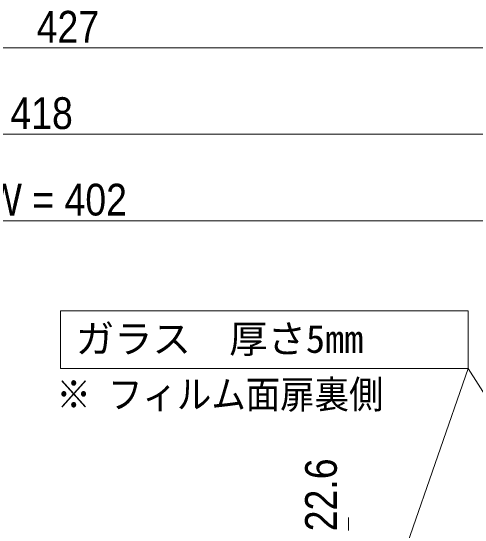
# Model space of a CAD drawing. Units: millimetres, scale not verified. Extents: x -4547 to 4547, y -2284 to 2284.
# Drawn here: x -3009.8 to -2606, y 1363.3 to 1814.5 of the extents above; entities that cross this region are included whole.
import ezdxf
from ezdxf.enums import TextEntityAlignment as Align

# ---------------------------------------------------------------- set-up
doc = ezdxf.new("R2010")
doc.units = ezdxf.units.MM
doc.header["$LTSCALE"] = 20
for name, color, linetype, lineweight in [('0-1_2寸法-2', 7, 'Continuous', 9), ('0-3_2寸法-3', 7, 'Continuous', 9), ('0-4_2寸法-1', 7, 'Continuous', 9)]:
    doc.layers.add(name, color=color, linetype=linetype, lineweight=lineweight)
doc.styles.add('ＭＳ ゴシック', font='')
doc.styles.add('ＭＳ Ｐゴシック', font='')
doc.styles.get('ＭＳ ゴシック').set_extended_font_data('MS Gothic')
doc.styles.get('ＭＳ Ｐゴシック').set_extended_font_data('MS PGothic')

msp = doc.modelspace()

# ---------------------------------------------------------------- linework, layer by layer
at = {"layer": '0-1_2寸法-2'}
msp.add_line((-2716.34, 1363.26), (-2716.34, 1374.51), dxfattribs=at)
at = {"layer": '0-3_2寸法-3'}
for p in [(-2719.74, 1195.5), (-2417.03, 1195.5)]:
    msp.add_line(p, (-2612.58, 1503.84), dxfattribs=at)
msp.add_lwpolyline([(-2966.39, 1553.84), (-2612.58, 1553.84), (-2612.58, 1503.84), (-2966.39, 1503.84)], close=True, dxfattribs=at)
at = {"layer": '0-4_2寸法-1'}
for p, q in [((-2510.36, 1782), (-3409.37, 1782)), ((-3409.37, 1707), (-2555.36, 1707)), ((-3386.87, 1632), (-2572.83, 1632))]:
    msp.add_line(p, q, dxfattribs=at)

# ---------------------------------------------------------------- texts
at = {"layer": '0-1_2寸法-2', "style": 'ＭＳ Ｐゴシック', "width": 0.9}
msp.add_text('22.6', height=27.57, rotation=90, dxfattribs=at).set_placement((-2718.2, 1362.67), align=Align.BOTTOM_LEFT)
at = {"layer": '0-3_2寸法-3', "style": 'ＭＳ ゴシック'}
msp.add_text('ガラス\u3000厚さ5mm', height=24.41, dxfattribs=at).set_placement((-2953.11, 1510.09), align=Align.BOTTOM_LEFT)
at = {"layer": '0-3_2寸法-3', "style": 'ＭＳ ゴシック', "width": 0.9}
msp.add_text('※ フィルム面扉裏側', height=24.34, dxfattribs=at).set_placement((-2969.84, 1461.93), align=Align.BOTTOM_LEFT)
at = {"layer": '0-4_2寸法-1', "style": 'ＭＳ Ｐゴシック', "width": 0.9}
for s, p in [('427', (-2987.02, 1778.21)), ('418', (-3009.81, 1703.28)), ('DW = 402', (-3053.92, 1628.28))]:
    msp.add_text(s, height=27.57, dxfattribs=at).set_placement(p, align=Align.BOTTOM_LEFT)

doc.saveas('drawing.dxf')
